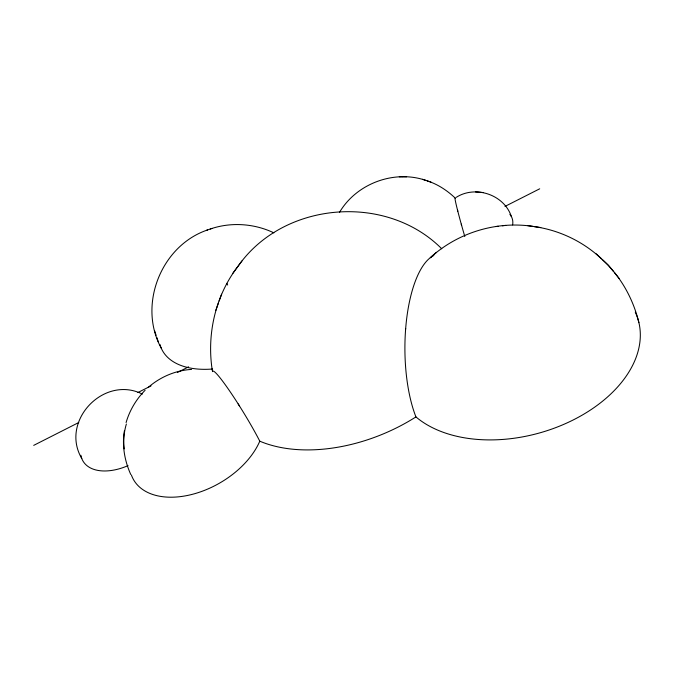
<?xml version="1.0" encoding="UTF-8"?>
<svg xmlns="http://www.w3.org/2000/svg" width="674" height="674" viewBox="0 0 674 674"><rect width="100%" height="100%" fill="white"/><g stroke="black" fill="none" stroke-linecap="round" stroke-linejoin="round"><path stroke-width="1.01" d="M405.63 329.123L405.681 328.465M124.387 430.88C121.884 445.716 124.665 460.89 130.773 474.513M237.391 267.106C215.183 296.333 206.556 334.894 212.377 370.961M126.089 422.556C129.61 410.424 136.224 399.252 145.112 390.271M215.806 310.402L218.418 303.089M219.168 300.983L221.594 294.201M339.519 212.344C356.495 183.471 394.459 169.393 426.094 180.48M237.88 266.483C282.987 201.484 385.924 192.705 441.723 248.757M232.867 273.248L241.949 260.956M635.27 312.163A125.347 81.655 -15.7 0 1 569.918 421.57A125.347 81.655 -15.7 0 1 415.934 416.911A94.495 35.275 89.9 0 1 405.883 326.048A94.495 35.275 89.9 0 1 430.256 257.746C457.604 232.656 496.57 220.735 533.252 226.439M431.352 256.777L436.508 252.312M148.297 387.339C160.302 376.918 175.695 370.329 191.593 369.411M430.256 257.746L430.972 257.215M431.158 257.089L432.363 256.305A94.495 35.275 89.9 0 1 433.845 255.505M456.273 197.33C475.456 185.013 504.203 194.702 511.355 216.506M33.7 445.371L78.757 422.522M137.9 392.538L151.043 385.873M177.329 372.545L188.594 366.833M504.961 206.421L539.697 188.804M207.592 229.935C161.137 245.572 137.563 305.052 161.263 348.197M210.229 229.017C230.853 221.856 254.25 223.456 273.905 232.859M206.539 230.306L211.914 228.427M502.366 225.798L505.753 225.411M495.727 226.565L498.229 226.287M399.311 176.824L402.53 176.815M402.9 176.815L406.616 176.807M475.524 191.905L478.725 192.174M479.13 192.2L483.3 192.562M534.28 226.624C559.302 230.104 583.263 241.587 601.621 258.926M527.506 225.613L540.775 227.568M427.206 180.868C437.755 184.221 447.199 190.472 455.186 198.063M422.556 179.292L431.074 182.165M142.357 394.088C103.939 374.744 59.716 421.056 81.756 458.472M602.682 259.928C620.821 276.466 633.164 298.877 638.893 322.669M596.153 253.803L608.437 265.303L613.256 271.243M614.25 272.431L619.263 278.606M238.149 403.886L239.38 405.832M455.439 198.4L455.338 198.232A36.042 1.356 73.9 0 0 464.799 236.498M154.641 330.858L156.107 335.264M156.815 337.413L158.306 341.895M461.623 225.402L461.26 224.097M457.815 211.223L457.503 210.01M226.793 283.341A81.04 2.3 63.2 0 1 227.66 285.018M212.63 369.007A85.177 48.292 -25.7 0 1 159.949 344.456M415.934 416.911A136.94 85.328 -22.7 0 1 259.785 441.184A72.8 45.714 -29.8 0 1 192.806 494.211A72.8 45.714 -29.8 0 1 131.413 475.06M128.043 465.641A46.835 27.878 -31.5 0 1 80.888 455.279M212.58 371.618A51.03 4.575 58.5 0 1 217.432 374.702L218.662 376.126A51.03 4.575 58.5 0 1 259.785 441.184M509.881 214.315A38.14 21.669 -17.5 0 1 512.628 224.889M124.286 448.884A36.472 21.77 -84.6 0 1 126.375 424.005"/></g></svg>
